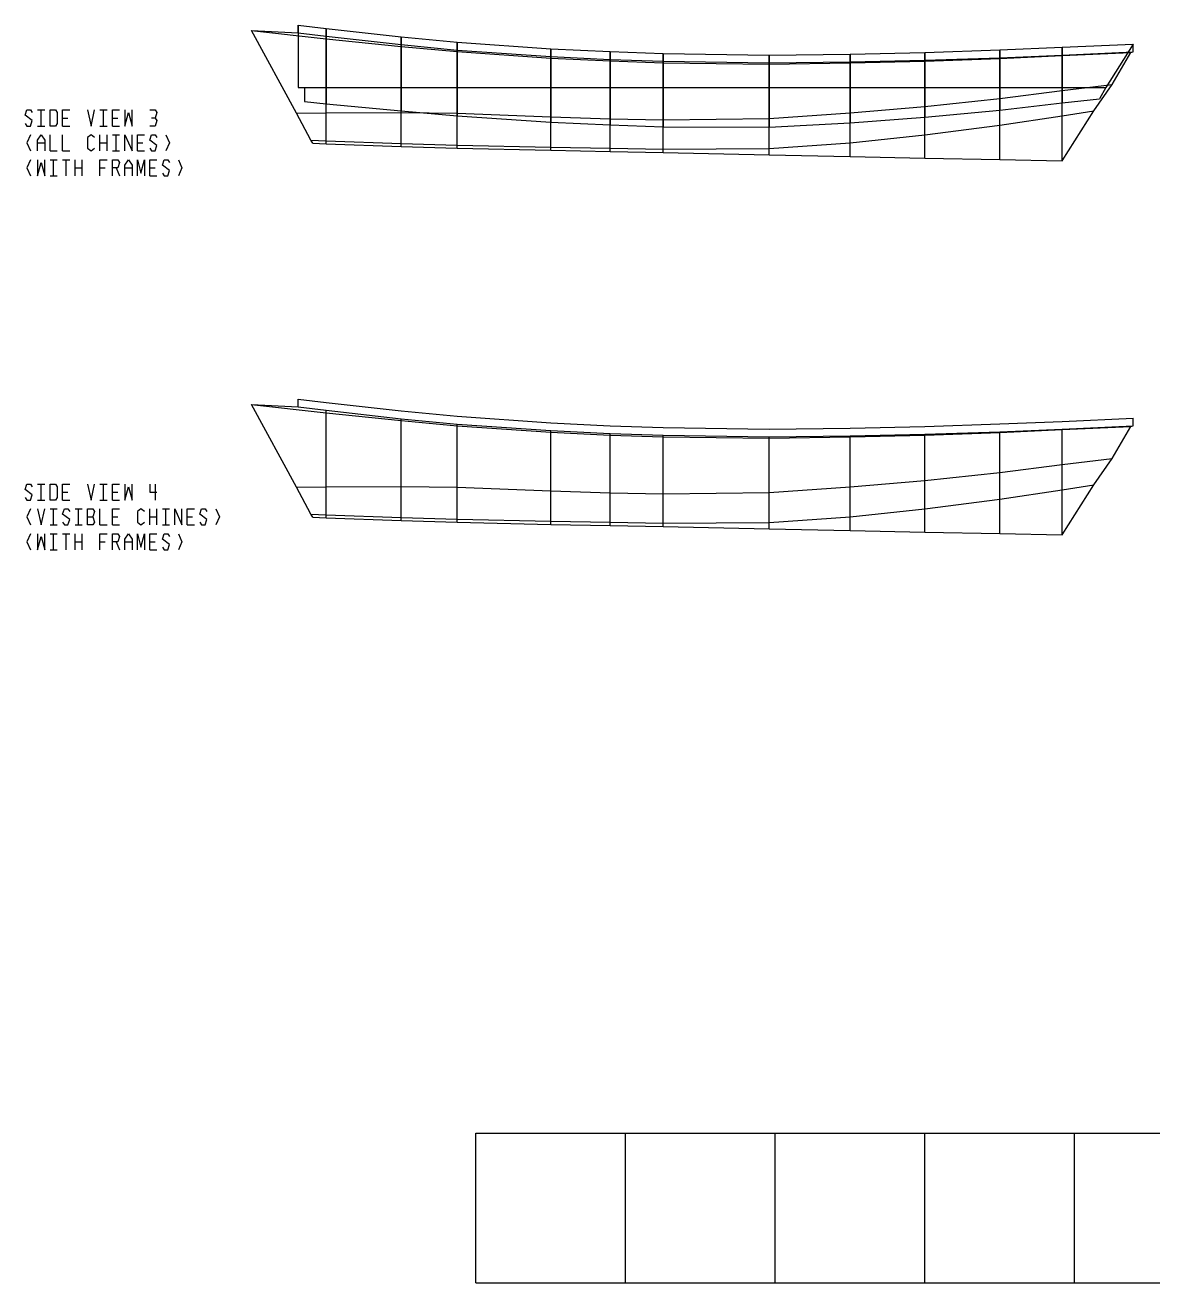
# Model space of a CAD drawing. Header units: metres. Extents: x -385 to 707, y -720 to 1023.
# Drawn here: x -384.6 to -22.9, y -720 to -316.5 of the extents above; entities that cross this region are included whole.
import ezdxf

# ---------------------------------------------------------------- set-up
doc = ezdxf.new("R2010")
doc.units = ezdxf.units.M

msp = doc.modelspace()

# ---------------------------------------------------------------- linework, layer by layer
for p, q in [((-297.5, -344.7), (-312, -318.25)), ((-312, -318.25), (-288, -320.9)), ((-312, -318.25), (-297, -319)), ((-297, -319), (-297, -316.5)), ((-297, -316.5), (-288, -317.56)), ((-297, -316.5), (-297, -336.5)), ((-288, -320.06), (-288, -317.56)), ((-288, -317.56), (-288, -336.5)), ((-288, -317.56), (-264, -320.25)), ((-297, -319), (-288, -320.06)), ((-288, -320.9), (-288, -320.06)), ((-288, -320.06), (-264, -322.76)), ((-288, -344.61), (-288, -320.9)), ((-288, -320.9), (-264, -323.36)), ((-264, -322.76), (-264, -320.25)), ((-264, -320.25), (-264, -336.5)), ((-264, -320.25), (-246, -322)), ((-264, -323.36), (-264, -322.76)), ((-264, -322.76), (-246, -324.5)), ((-246, -324.5), (-246, -322)), ((-246, -322), (-246, -336.5)), ((-246, -322), (-216, -324.09)), ((-52, -323.61), (-29.2, -322.6)), ((-29.2, -322.6), (-38, -336.5)), ((-29.2, -322.6), (-38, -336.5)), ((-29.2, -325.1), (-29.2, -322.6)), ((-29.2, -325.1), (-29.2, -322.6)), ((-264, -344.51), (-264, -323.36)), ((-264, -323.36), (-246, -325)), ((-246, -325), (-246, -324.5)), ((-246, -324.5), (-216, -326.59)), ((-246, -344.75), (-246, -325)), ((-246, -325), (-216, -327.07)), ((-216, -326.59), (-216, -324.09)), ((-216, -324.09), (-216, -336.5)), ((-216, -324.09), (-197, -325)), ((-216, -327.07), (-216, -326.59)), ((-216, -326.59), (-197, -327.5)), ((-197, -327.5), (-197, -325)), ((-197, -325), (-197, -336.5)), ((-197, -325), (-180, -325.58)), ((-180, -328.08), (-180, -325.58)), ((-180, -325.58), (-180, -336.5)), ((-180, -325.58), (-146, -326.1)), ((-146, -326.1), (-120, -325.78)), ((-146, -328.6), (-146, -326.1)), ((-146, -326.1), (-146, -336.5)), ((-120, -325.78), (-96, -325.25)), ((-120, -328.28), (-120, -325.78)), ((-120, -325.78), (-120, -336.5)), ((-96, -325.25), (-72, -324.45)), ((-96, -327.75), (-96, -325.25)), ((-96, -325.25), (-96, -336.5)), ((-72, -324.45), (-52, -323.61)), ((-72, -326.95), (-72, -324.45)), ((-72, -324.45), (-72, -336.5)), ((-72, -326.95), (-52, -326.11)), ((-72, -327.16), (-52, -326.27)), ((-52, -326.11), (-52, -323.61)), ((-52, -323.61), (-52, -336.5)), ((-52, -326.11), (-29.2, -325.1)), ((-52, -326.27), (-30, -325.25)), ((-52, -326.27), (-52, -326.11)), ((-52, -337.5), (-52, -326.27)), ((-36, -335.5), (-30, -325.25)), ((-36, -335.5), (-30, -325.25)), ((-30, -325.25), (-29.2, -325.1)), ((-30, -325.25), (-29.2, -325.1)), ((-216, -345.87), (-216, -327.07)), ((-216, -327.07), (-197, -328)), ((-197, -328), (-197, -327.5)), ((-197, -327.5), (-180, -328.08)), ((-197, -346.58), (-197, -328)), ((-197, -328), (-180, -328.57)), ((-180, -328.57), (-180, -328.08)), ((-180, -328.08), (-146, -328.6)), ((-180, -346.91), (-180, -328.57)), ((-180, -328.57), (-146, -329)), ((-146, -328.6), (-120, -328.28)), ((-146, -329), (-146, -328.6)), ((-146, -329), (-120, -328.61)), ((-146, -346.4), (-146, -329)), ((-120, -328.28), (-96, -327.75)), ((-120, -328.61), (-96, -328.02)), ((-120, -328.61), (-120, -328.28)), ((-120, -344.67), (-120, -328.61)), ((-96, -327.75), (-72, -326.95)), ((-96, -328.02), (-72, -327.16)), ((-96, -328.02), (-96, -327.75)), ((-96, -342.55), (-96, -328.02)), ((-72, -327.16), (-72, -326.95)), ((-72, -340.01), (-72, -327.16)), ((-297, -336.5), (-288, -336.5)), ((-297, -336.5), (-295, -336.5)), ((-295, -336.5), (-288, -336.5)), ((-295, -336.5), (-295, -341)), ((-288, -336.5), (-288, -336.5)), ((-288, -336.5), (-288, -341.7)), ((-288, -336.5), (-264, -336.5)), ((-288, -336.5), (-264, -336.5)), ((-264, -336.5), (-264, -336.5)), ((-264, -336.5), (-264, -344.04)), ((-264, -336.5), (-246, -336.5)), ((-264, -336.5), (-246, -336.5)), ((-246, -336.5), (-246, -336.5)), ((-246, -336.5), (-246, -345.6)), ((-246, -336.5), (-216, -336.5)), ((-246, -336.5), (-216, -336.5)), ((-216, -336.5), (-216, -336.5)), ((-216, -336.5), (-216, -347.58)), ((-216, -336.5), (-197, -336.5)), ((-216, -336.5), (-197, -336.5)), ((-197, -336.5), (-197, -336.5)), ((-197, -336.5), (-197, -348.5)), ((-197, -336.5), (-180, -336.5)), ((-197, -336.5), (-180, -336.5)), ((-180, -336.5), (-180, -336.5)), ((-180, -336.5), (-180, -349.07)), ((-180, -336.5), (-146, -336.5)), ((-180, -336.5), (-146, -336.5)), ((-146, -336.5), (-146, -336.5)), ((-146, -336.5), (-146, -349.2)), ((-146, -336.5), (-120, -336.5)), ((-146, -336.5), (-120, -336.5)), ((-120, -336.5), (-120, -336.5)), ((-120, -336.5), (-120, -347.88)), ((-120, -336.5), (-96, -336.5)), ((-120, -336.5), (-96, -336.5)), ((-96, -336.5), (-96, -336.5)), ((-96, -336.5), (-96, -346.05)), ((-96, -336.5), (-72, -336.5)), ((-96, -336.5), (-72, -336.5)), ((-72, -336.5), (-72, -336.5)), ((-72, -336.5), (-72, -343.75)), ((-72, -336.5), (-52, -336.5)), ((-72, -336.5), (-52, -336.5)), ((-72, -340.01), (-52, -337.5)), ((-52, -337.5), (-36, -335.5)), ((-52, -336.5), (-52, -336.5)), ((-52, -336.5), (-52, -341.47)), ((-52, -336.5), (-38, -336.5)), ((-52, -336.5), (-38, -336.5)), ((-52, -345.55), (-52, -337.5)), ((-41.8, -344), (-36, -335.5)), ((-41.8, -344), (-36, -335.5)), ((-38, -336.5), (-40, -340.1)), ((-38, -336.5), (-40, -340.1)), ((-38, -336.5), (-38, -336.5)), ((-38, -336.5), (-38, -336.5)), ((-295, -341), (-288, -341.7)), ((-295, -341), (-295, -341)), ((-295, -341), (-288, -341.7)), ((-288, -341.7), (-264, -344.04)), ((-288, -341.7), (-264, -344.04)), ((-120, -344.67), (-96, -342.55)), ((-96, -342.55), (-72, -340.01)), ((-96, -351.71), (-96, -342.55)), ((-72, -348.59), (-72, -340.01)), ((-72, -343.75), (-52, -341.47)), ((-72, -343.75), (-52, -341.47)), ((-52, -341.47), (-40, -340.1)), ((-52, -341.47), (-40, -340.1)), ((-40, -340.1), (-40, -340.1)), ((-384.57, -345.43), (-384, -343.71)), ((-382.29, -347.14), (-384.57, -345.43)), ((-384, -343.71), (-382.86, -343.71)), ((-382.86, -343.71), (-382.29, -344.57)), ((-380.57, -343.71), (-378.29, -343.71)), ((-379.43, -348.86), (-379.43, -343.71)), ((-376.57, -348.86), (-376.57, -343.71)), ((-376.57, -343.71), (-374.86, -343.71)), ((-374.86, -343.71), (-374.29, -344.57)), ((-374.29, -344.57), (-374.29, -348)), ((-372.57, -348.86), (-372.57, -343.71)), ((-372.57, -343.71), (-370.29, -343.71)), ((-372.57, -346.29), (-370.86, -346.29)), ((-364.57, -343.71), (-363.43, -348.86)), ((-363.43, -348.86), (-362.29, -343.71)), ((-360.57, -343.71), (-358.29, -343.71)), ((-359.43, -348.86), (-359.43, -343.71)), ((-356.57, -348.86), (-356.57, -343.71)), ((-356.57, -343.71), (-354.29, -343.71)), ((-356.57, -346.29), (-354.86, -346.29)), ((-352.57, -343.71), (-352.57, -348.86)), ((-352.57, -348.86), (-351.43, -344.57)), ((-351.43, -344.57), (-350.29, -348.86)), ((-350.29, -348.86), (-350.29, -343.71)), ((-344.57, -343.71), (-342.86, -343.71)), ((-342.86, -346.29), (-344, -346.29)), ((-342.86, -343.71), (-342.29, -344.57)), ((-342.29, -344.57), (-342.86, -346.29)), ((-342.86, -346.29), (-342.29, -347.14)), ((-297.5, -344.7), (-288, -344.61)), ((-293, -353.4), (-297.5, -344.7)), ((-288, -344.61), (-264, -344.51)), ((-288, -353.59), (-288, -344.61)), ((-264, -344.04), (-246, -345.6)), ((-264, -344.04), (-246, -345.6)), ((-264, -354.45), (-264, -344.51)), ((-264, -344.51), (-246, -344.75)), ((-246, -355), (-246, -344.75)), ((-246, -344.75), (-216, -345.87)), ((-246, -345.6), (-216, -347.58)), ((-246, -345.6), (-216, -347.58)), ((-216, -355.65), (-216, -345.87)), ((-216, -345.87), (-197, -346.58)), ((-197, -356), (-197, -346.58)), ((-197, -346.58), (-180, -346.91)), ((-180, -346.91), (-146, -346.4)), ((-180, -356.31), (-180, -346.91)), ((-146, -346.4), (-120, -344.67)), ((-146, -356.1), (-146, -346.4)), ((-120, -354.24), (-120, -344.67)), ((-120, -347.88), (-96, -346.05)), ((-120, -347.88), (-96, -346.05)), ((-96, -346.05), (-72, -343.75)), ((-96, -346.05), (-72, -343.75)), ((-72, -348.59), (-52, -345.55)), ((-52, -360), (-41.8, -344)), ((-52, -360), (-41.8, -344)), ((-52, -345.55), (-41.8, -344)), ((-52, -360), (-52, -345.55)), ((-384.57, -348), (-384, -348.86)), ((-384, -348.86), (-382.86, -348.86)), ((-382.86, -348.86), (-382.29, -347.14)), ((-380.57, -348.86), (-378.29, -348.86)), ((-374.86, -348.86), (-376.57, -348.86)), ((-374.29, -348), (-374.86, -348.86)), ((-372.57, -348.86), (-370.29, -348.86)), ((-360.57, -348.86), (-358.29, -348.86)), ((-356.57, -348.86), (-354.29, -348.86)), ((-342.86, -348.86), (-344.57, -348.86)), ((-342.29, -347.14), (-342.86, -348.86)), ((-216, -347.58), (-197, -348.5)), ((-216, -347.58), (-197, -348.5)), ((-197, -348.5), (-180, -349.07)), ((-197, -348.5), (-180, -349.07)), ((-180, -349.07), (-146, -349.2)), ((-180, -349.07), (-146, -349.2)), ((-146, -349.2), (-120, -347.88)), ((-146, -349.2), (-120, -347.88)), ((-96, -351.71), (-72, -348.59)), ((-72, -359.61), (-72, -348.59)), ((-382.86, -351.71), (-384, -354.29)), ((-384, -354.29), (-382.86, -356.86)), ((-380.57, -353.43), (-379.43, -351.71)), ((-380.57, -356.86), (-380.57, -353.43)), ((-380.57, -354.29), (-378.29, -354.29)), ((-379.43, -351.71), (-378.29, -353.43)), ((-378.29, -353.43), (-378.29, -356.86)), ((-376.57, -356.86), (-376.57, -351.71)), ((-372.57, -356.86), (-372.57, -351.71)), ((-363.43, -351.71), (-364.57, -352.57)), ((-364.57, -352.57), (-364.57, -356)), ((-362.29, -352.57), (-363.43, -351.71)), ((-360.57, -356.86), (-360.57, -351.71)), ((-360.57, -354.29), (-358.29, -354.29)), ((-358.29, -356.86), (-358.29, -351.71)), ((-356.57, -351.71), (-354.29, -351.71)), ((-355.43, -356.86), (-355.43, -351.71)), ((-352.57, -356.86), (-352.57, -351.71)), ((-352.57, -351.71), (-350.29, -356.86)), ((-350.29, -356.86), (-350.29, -351.71)), ((-348.57, -356.86), (-348.57, -351.71)), ((-348.57, -351.71), (-346.29, -351.71)), ((-348.57, -354.29), (-346.86, -354.29)), ((-344.57, -353.43), (-344, -351.71)), ((-342.29, -355.14), (-344.57, -353.43)), ((-344, -351.71), (-342.86, -351.71)), ((-342.86, -351.71), (-342.29, -352.57)), ((-339.43, -351.71), (-338.29, -354.29)), ((-338.29, -354.29), (-339.43, -356.86)), ((-292.3, -354.4), (-293, -353.4)), ((-293, -353.4), (-288, -353.59)), ((-292.3, -354.4), (-288, -354.56)), ((-292.3, -354.4), (-292.3, -354.4)), ((-292.3, -354.4), (-288, -354.56)), ((-288, -354.56), (-288, -353.59)), ((-288, -353.59), (-264, -354.45)), ((-288, -354.56), (-288, -354.56)), ((-288, -354.56), (-264, -355.44)), ((-288, -354.56), (-264, -355.44)), ((-264, -355.44), (-264, -354.45)), ((-264, -354.45), (-246, -355)), ((-246, -356), (-246, -355)), ((-246, -355), (-216, -355.65)), ((-146, -356.1), (-120, -354.24)), ((-120, -354.24), (-96, -351.71)), ((-120, -358.65), (-120, -354.24)), ((-96, -359.14), (-96, -351.71)), ((-376.57, -356.86), (-374.29, -356.86)), ((-372.57, -356.86), (-370.29, -356.86)), ((-364.57, -356), (-363.43, -356.86)), ((-363.43, -356.86), (-362.29, -356)), ((-356.57, -356.86), (-354.29, -356.86)), ((-348.57, -356.86), (-346.29, -356.86)), ((-344.57, -356), (-344, -356.86)), ((-344, -356.86), (-342.86, -356.86)), ((-342.86, -356.86), (-342.29, -355.14)), ((-264, -355.44), (-264, -355.44)), ((-264, -355.44), (-246, -356)), ((-264, -355.44), (-246, -356)), ((-246, -356), (-246, -356)), ((-246, -356), (-216, -356.65)), ((-246, -356), (-216, -356.65)), ((-216, -356.65), (-216, -355.65)), ((-216, -355.65), (-197, -356)), ((-216, -356.65), (-216, -356.65)), ((-216, -356.65), (-197, -357)), ((-216, -356.65), (-197, -357)), ((-197, -357), (-197, -356)), ((-197, -356), (-180, -356.31)), ((-197, -357), (-197, -357)), ((-197, -357), (-180, -357.35)), ((-197, -357), (-180, -357.35)), ((-180, -356.31), (-146, -356.1)), ((-180, -357.35), (-180, -356.31)), ((-180, -357.35), (-180, -357.35)), ((-180, -357.35), (-146, -358.1)), ((-180, -357.35), (-146, -358.1)), ((-146, -358.1), (-146, -356.1)), ((-146, -358.1), (-146, -358.1)), ((-146, -358.1), (-120, -358.65)), ((-146, -358.1), (-120, -358.65)), ((-120, -358.65), (-120, -358.65)), ((-120, -358.65), (-96, -359.14)), ((-120, -358.65), (-96, -359.14)), ((-382.86, -359.71), (-384, -362.29)), ((-384, -362.29), (-382.86, -364.86)), ((-380.57, -359.71), (-380.57, -364.86)), ((-380.57, -364.86), (-379.43, -360.57)), ((-379.43, -360.57), (-378.29, -364.86)), ((-378.29, -364.86), (-378.29, -359.71)), ((-376.57, -359.71), (-374.29, -359.71)), ((-375.43, -364.86), (-375.43, -359.71)), ((-372.57, -359.71), (-370.29, -359.71)), ((-371.43, -364.86), (-371.43, -359.71)), ((-368.57, -364.86), (-368.57, -359.71)), ((-368.57, -362.29), (-366.29, -362.29)), ((-366.29, -364.86), (-366.29, -359.71)), ((-360.57, -364.86), (-360.57, -359.71)), ((-360.57, -359.71), (-358.29, -359.71)), ((-360.57, -362.29), (-358.86, -362.29)), ((-356.57, -364.86), (-356.57, -359.71)), ((-356.57, -359.71), (-354.86, -359.71)), ((-354.86, -362.29), (-356.57, -362.29)), ((-355.43, -362.29), (-354.29, -364.86)), ((-354.86, -359.71), (-354.29, -360.57)), ((-354.29, -360.57), (-354.86, -362.29)), ((-352.57, -361.43), (-351.43, -359.71)), ((-352.57, -364.86), (-352.57, -361.43)), ((-352.57, -362.29), (-350.29, -362.29)), ((-351.43, -359.71), (-350.29, -361.43)), ((-350.29, -361.43), (-350.29, -364.86)), ((-348.57, -364.86), (-348.57, -359.71)), ((-348.57, -359.71), (-347.43, -364)), ((-347.43, -364), (-346.29, -359.71)), ((-346.29, -359.71), (-346.29, -364.86)), ((-344.57, -364.86), (-344.57, -359.71)), ((-344.57, -359.71), (-342.29, -359.71)), ((-344.57, -362.29), (-342.86, -362.29)), ((-340.57, -361.43), (-340, -359.71)), ((-338.29, -363.14), (-340.57, -361.43)), ((-340, -359.71), (-338.86, -359.71)), ((-338.86, -359.71), (-338.29, -360.57)), ((-338.86, -364.86), (-338.29, -363.14)), ((-335.43, -359.71), (-334.29, -362.29)), ((-334.29, -362.29), (-335.43, -364.86)), ((-96, -359.14), (-96, -359.14)), ((-96, -359.14), (-72, -359.61)), ((-96, -359.14), (-72, -359.61)), ((-72, -359.61), (-72, -359.61)), ((-72, -359.61), (-52, -360)), ((-72, -359.61), (-52, -360)), ((-52, -360), (-52, -360)), ((-52, -360), (-52, -360)), ((-52, -360), (-52, -360)), ((-52, -360), (-52, -360)), ((-52, -360), (-52, -360)), ((-376.57, -364.86), (-374.29, -364.86)), ((-344.57, -364.86), (-342.29, -364.86)), ((-340.57, -364), (-340, -364.86)), ((-340, -364.86), (-338.86, -364.86)), ((-297.5, -464.7), (-312, -438.25)), ((-312, -438.25), (-288, -440.9)), ((-312, -438.25), (-297, -439)), ((-297, -439), (-297, -436.5)), ((-297, -436.5), (-288, -437.56)), ((-297, -439), (-288, -440.06)), ((-288, -437.56), (-264, -440.25)), ((-288, -440.9), (-288, -440.06)), ((-288, -440.06), (-264, -442.76)), ((-288, -464.61), (-288, -440.9)), ((-288, -440.9), (-264, -443.36)), ((-264, -440.25), (-246, -442)), ((-264, -443.36), (-264, -442.76)), ((-264, -442.76), (-246, -444.5)), ((-264, -464.51), (-264, -443.36)), ((-264, -443.36), (-246, -445)), ((-246, -442), (-216, -444.09)), ((-72, -444.45), (-52, -443.61)), ((-52, -443.61), (-29.2, -442.6)), ((-29.2, -445.1), (-29.2, -442.6)), ((-246, -445), (-246, -444.5)), ((-246, -444.5), (-216, -446.59)), ((-246, -464.75), (-246, -445)), ((-246, -445), (-216, -447.07)), ((-216, -444.09), (-197, -445)), ((-216, -447.07), (-216, -446.59)), ((-216, -446.59), (-197, -447.5)), ((-216, -465.87), (-216, -447.07)), ((-216, -447.07), (-197, -448)), ((-197, -445), (-180, -445.58)), ((-197, -448), (-197, -447.5)), ((-197, -447.5), (-180, -448.08)), ((-180, -445.58), (-146, -446.1)), ((-146, -446.1), (-120, -445.78)), ((-120, -445.78), (-96, -445.25)), ((-120, -448.28), (-96, -447.75)), ((-96, -445.25), (-72, -444.45)), ((-96, -447.75), (-72, -446.95)), ((-96, -448.02), (-72, -447.16)), ((-96, -448.02), (-96, -447.75)), ((-72, -446.95), (-52, -446.11)), ((-72, -447.16), (-52, -446.27)), ((-72, -447.16), (-72, -446.95)), ((-72, -460.01), (-72, -447.16)), ((-52, -446.11), (-29.2, -445.1)), ((-52, -446.27), (-30, -445.25)), ((-52, -446.27), (-52, -446.11)), ((-52, -457.5), (-52, -446.27)), ((-36, -455.5), (-30, -445.25)), ((-36, -455.5), (-30, -445.25)), ((-30, -445.25), (-29.2, -445.1)), ((-30, -445.25), (-29.2, -445.1)), ((-197, -466.58), (-197, -448)), ((-197, -448), (-180, -448.57)), ((-180, -448.57), (-180, -448.08)), ((-180, -448.08), (-146, -448.6)), ((-180, -466.91), (-180, -448.57)), ((-180, -448.57), (-146, -449)), ((-146, -448.6), (-120, -448.28)), ((-146, -449), (-146, -448.6)), ((-146, -449), (-120, -448.61)), ((-146, -466.4), (-146, -449)), ((-120, -448.61), (-96, -448.02)), ((-120, -448.61), (-120, -448.28)), ((-120, -464.67), (-120, -448.61)), ((-96, -462.55), (-96, -448.02)), ((-52, -457.5), (-36, -455.5)), ((-41.8, -464), (-36, -455.5)), ((-41.8, -464), (-36, -455.5)), ((-72, -460.01), (-52, -457.5)), ((-52, -465.55), (-52, -457.5)), ((-384.57, -465.43), (-384, -463.71)), ((-384, -463.71), (-382.86, -463.71)), ((-382.86, -463.71), (-382.29, -464.57)), ((-380.57, -463.71), (-378.29, -463.71)), ((-379.43, -468.86), (-379.43, -463.71)), ((-376.57, -468.86), (-376.57, -463.71)), ((-376.57, -463.71), (-374.86, -463.71)), ((-374.86, -463.71), (-374.29, -464.57)), ((-372.57, -468.86), (-372.57, -463.71)), ((-372.57, -463.71), (-370.29, -463.71)), ((-364.57, -463.71), (-363.43, -468.86)), ((-363.43, -468.86), (-362.29, -463.71)), ((-360.57, -463.71), (-358.29, -463.71)), ((-359.43, -468.86), (-359.43, -463.71)), ((-356.57, -468.86), (-356.57, -463.71)), ((-356.57, -463.71), (-354.29, -463.71)), ((-352.57, -463.71), (-352.57, -468.86)), ((-350.29, -468.86), (-350.29, -463.71)), ((-344.57, -463.71), (-344.57, -466.29)), ((-342.86, -463.71), (-342.86, -468.86)), ((-120, -464.67), (-96, -462.55)), ((-96, -462.55), (-72, -460.01)), ((-96, -471.71), (-96, -462.55)), ((-72, -468.59), (-72, -460.01)), ((-52, -480), (-41.8, -464)), ((-52, -480), (-41.8, -464)), ((-52, -465.55), (-41.8, -464)), ((-382.29, -467.14), (-384.57, -465.43)), ((-384.57, -468), (-384, -468.86)), ((-382.86, -468.86), (-382.29, -467.14)), ((-374.29, -468), (-374.86, -468.86)), ((-374.29, -464.57), (-374.29, -468)), ((-372.57, -466.29), (-370.86, -466.29)), ((-356.57, -466.29), (-354.86, -466.29)), ((-352.57, -468.86), (-351.43, -464.57)), ((-351.43, -464.57), (-350.29, -468.86)), ((-344.57, -466.29), (-342.29, -466.29)), ((-297.5, -464.7), (-288, -464.61)), ((-293, -473.4), (-297.5, -464.7)), ((-288, -464.61), (-264, -464.51)), ((-288, -473.59), (-288, -464.61)), ((-264, -474.45), (-264, -464.51)), ((-264, -464.51), (-246, -464.75)), ((-246, -475), (-246, -464.75)), ((-246, -464.75), (-216, -465.87)), ((-216, -475.65), (-216, -465.87)), ((-216, -465.87), (-197, -466.58)), ((-197, -476), (-197, -466.58)), ((-197, -466.58), (-180, -466.91)), ((-180, -466.91), (-146, -466.4)), ((-180, -476.31), (-180, -466.91)), ((-146, -466.4), (-120, -464.67)), ((-146, -476.1), (-146, -466.4)), ((-120, -474.24), (-120, -464.67)), ((-72, -468.59), (-52, -465.55)), ((-52, -480), (-52, -465.55)), ((-384, -468.86), (-382.86, -468.86)), ((-382.86, -471.71), (-384, -474.29)), ((-380.57, -468.86), (-378.29, -468.86)), ((-380.57, -471.71), (-379.43, -476.86)), ((-379.43, -476.86), (-378.29, -471.71)), ((-374.86, -468.86), (-376.57, -468.86)), ((-376.57, -471.71), (-374.29, -471.71)), ((-375.43, -476.86), (-375.43, -471.71)), ((-372.57, -468.86), (-370.29, -468.86)), ((-372.57, -473.43), (-372, -471.71)), ((-372, -471.71), (-370.86, -471.71)), ((-370.86, -471.71), (-370.29, -472.57)), ((-368.57, -471.71), (-366.29, -471.71)), ((-367.43, -476.86), (-367.43, -471.71)), ((-364.57, -476.86), (-364.57, -471.71)), ((-364.57, -471.71), (-362.86, -471.71)), ((-362.86, -471.71), (-362.29, -472.57)), ((-360.57, -468.86), (-358.29, -468.86)), ((-360.57, -476.86), (-360.57, -471.71)), ((-356.57, -468.86), (-354.29, -468.86)), ((-356.57, -476.86), (-356.57, -471.71)), ((-356.57, -471.71), (-354.29, -471.71)), ((-347.43, -471.71), (-348.57, -472.57)), ((-346.29, -472.57), (-347.43, -471.71)), ((-344.57, -476.86), (-344.57, -471.71)), ((-342.29, -476.86), (-342.29, -471.71)), ((-340.57, -471.71), (-338.29, -471.71)), ((-339.43, -476.86), (-339.43, -471.71)), ((-336.57, -476.86), (-336.57, -471.71)), ((-336.57, -471.71), (-334.29, -476.86)), ((-334.29, -476.86), (-334.29, -471.71)), ((-332.57, -476.86), (-332.57, -471.71)), ((-332.57, -471.71), (-330.29, -471.71)), ((-328.57, -473.43), (-328, -471.71)), ((-328, -471.71), (-326.86, -471.71)), ((-326.86, -471.71), (-326.29, -472.57)), ((-323.43, -471.71), (-322.29, -474.29)), ((-120, -474.24), (-96, -471.71)), ((-96, -471.71), (-72, -468.59)), ((-96, -479.14), (-96, -471.71)), ((-72, -479.61), (-72, -468.59)), ((-384, -474.29), (-382.86, -476.86)), ((-370.29, -475.14), (-372.57, -473.43)), ((-372.57, -476), (-372, -476.86)), ((-370.86, -476.86), (-370.29, -475.14)), ((-364.57, -474.29), (-362.86, -474.29)), ((-362.29, -472.57), (-362.86, -474.29)), ((-362.86, -474.29), (-362.29, -476)), ((-362.29, -476), (-362.86, -476.86)), ((-356.57, -474.29), (-354.86, -474.29)), ((-348.57, -472.57), (-348.57, -476)), ((-348.57, -476), (-347.43, -476.86)), ((-347.43, -476.86), (-346.29, -476)), ((-344.57, -474.29), (-342.29, -474.29)), ((-332.57, -474.29), (-330.86, -474.29)), ((-326.29, -475.14), (-328.57, -473.43)), ((-328.57, -476), (-328, -476.86)), ((-326.86, -476.86), (-326.29, -475.14)), ((-322.29, -474.29), (-323.43, -476.86)), ((-292.3, -474.4), (-293, -473.4)), ((-293, -473.4), (-288, -473.59)), ((-292.3, -474.4), (-288, -474.56)), ((-292.3, -474.4), (-292.3, -474.4)), ((-292.3, -474.4), (-288, -474.56)), ((-288, -474.56), (-288, -473.59)), ((-288, -473.59), (-264, -474.45)), ((-288, -474.56), (-288, -474.56)), ((-288, -474.56), (-264, -475.44)), ((-288, -474.56), (-264, -475.44)), ((-264, -475.44), (-264, -474.45)), ((-264, -474.45), (-246, -475)), ((-264, -475.44), (-264, -475.44)), ((-264, -475.44), (-246, -476)), ((-264, -475.44), (-246, -476)), ((-246, -476), (-246, -475)), ((-246, -475), (-216, -475.65)), ((-246, -476), (-246, -476)), ((-246, -476), (-216, -476.65)), ((-246, -476), (-216, -476.65)), ((-216, -476.65), (-216, -475.65)), ((-216, -475.65), (-197, -476)), ((-197, -477), (-197, -476)), ((-197, -476), (-180, -476.31)), ((-180, -476.31), (-146, -476.1)), ((-146, -476.1), (-120, -474.24)), ((-146, -478.1), (-146, -476.1)), ((-120, -478.65), (-120, -474.24)), ((-382.86, -479.71), (-384, -482.29)), ((-380.57, -479.71), (-380.57, -484.86)), ((-378.29, -484.86), (-378.29, -479.71)), ((-376.57, -476.86), (-374.29, -476.86)), ((-376.57, -479.71), (-374.29, -479.71)), ((-375.43, -484.86), (-375.43, -479.71)), ((-372.57, -479.71), (-370.29, -479.71)), ((-372, -476.86), (-370.86, -476.86)), ((-371.43, -484.86), (-371.43, -479.71)), ((-368.57, -476.86), (-366.29, -476.86)), ((-368.57, -484.86), (-368.57, -479.71)), ((-366.29, -484.86), (-366.29, -479.71)), ((-362.86, -476.86), (-364.57, -476.86)), ((-360.57, -476.86), (-358.29, -476.86)), ((-360.57, -484.86), (-360.57, -479.71)), ((-360.57, -479.71), (-358.29, -479.71)), ((-356.57, -476.86), (-354.29, -476.86)), ((-356.57, -484.86), (-356.57, -479.71)), ((-356.57, -479.71), (-354.86, -479.71)), ((-354.86, -479.71), (-354.29, -480.57)), ((-352.57, -481.43), (-351.43, -479.71)), ((-351.43, -479.71), (-350.29, -481.43)), ((-348.57, -484.86), (-348.57, -479.71)), ((-348.57, -479.71), (-347.43, -484)), ((-347.43, -484), (-346.29, -479.71)), ((-346.29, -479.71), (-346.29, -484.86)), ((-344.57, -484.86), (-344.57, -479.71)), ((-344.57, -479.71), (-342.29, -479.71)), ((-340.57, -476.86), (-338.29, -476.86)), ((-340.57, -481.43), (-340, -479.71)), ((-340, -479.71), (-338.86, -479.71)), ((-338.86, -479.71), (-338.29, -480.57)), ((-335.43, -479.71), (-334.29, -482.29)), ((-332.57, -476.86), (-330.29, -476.86)), ((-328, -476.86), (-326.86, -476.86)), ((-216, -476.65), (-216, -476.65)), ((-216, -476.65), (-197, -477)), ((-216, -476.65), (-197, -477)), ((-197, -477), (-197, -477)), ((-197, -477), (-180, -477.35)), ((-197, -477), (-180, -477.35)), ((-180, -477.35), (-180, -476.31)), ((-180, -477.35), (-180, -477.35)), ((-180, -477.35), (-146, -478.1)), ((-180, -477.35), (-146, -478.1)), ((-146, -478.1), (-146, -478.1)), ((-146, -478.1), (-120, -478.65)), ((-146, -478.1), (-120, -478.65)), ((-120, -478.65), (-120, -478.65)), ((-120, -478.65), (-96, -479.14)), ((-120, -478.65), (-96, -479.14)), ((-96, -479.14), (-96, -479.14)), ((-96, -479.14), (-72, -479.61)), ((-96, -479.14), (-72, -479.61)), ((-72, -479.61), (-72, -479.61)), ((-72, -479.61), (-52, -480)), ((-72, -479.61), (-52, -480)), ((-52, -480), (-52, -480)), ((-52, -480), (-52, -480)), ((-52, -480), (-52, -480)), ((-52, -480), (-52, -480)), ((-52, -480), (-52, -480)), ((-384, -482.29), (-382.86, -484.86)), ((-380.57, -484.86), (-379.43, -480.57)), ((-379.43, -480.57), (-378.29, -484.86)), ((-368.57, -482.29), (-366.29, -482.29)), ((-360.57, -482.29), (-358.86, -482.29)), ((-354.86, -482.29), (-356.57, -482.29)), ((-355.43, -482.29), (-354.29, -484.86)), ((-354.29, -480.57), (-354.86, -482.29)), ((-352.57, -484.86), (-352.57, -481.43)), ((-352.57, -482.29), (-350.29, -482.29)), ((-350.29, -481.43), (-350.29, -484.86)), ((-344.57, -482.29), (-342.86, -482.29)), ((-338.29, -483.14), (-340.57, -481.43)), ((-340.57, -484), (-340, -484.86)), ((-338.86, -484.86), (-338.29, -483.14)), ((-334.29, -482.29), (-335.43, -484.86)), ((-376.57, -484.86), (-374.29, -484.86)), ((-344.57, -484.86), (-342.29, -484.86)), ((-340, -484.86), (-338.86, -484.86)), ((-240, -720), (-240, -672)), ((-240, -672), (-144, -672)), ((-192, -720), (-192, -672)), ((-144, -720), (-144, -672)), ((-144, -672), (-48, -672)), ((-96, -720), (-96, -672)), ((-48, -720), (-48, -672)), ((-48, -672), (48, -672)), ((-240, -720), (-144, -720)), ((-144, -720), (-48, -720)), ((-48, -720), (48, -720))]:
    msp.add_line(p, q)

doc.saveas('drawing.dxf')
